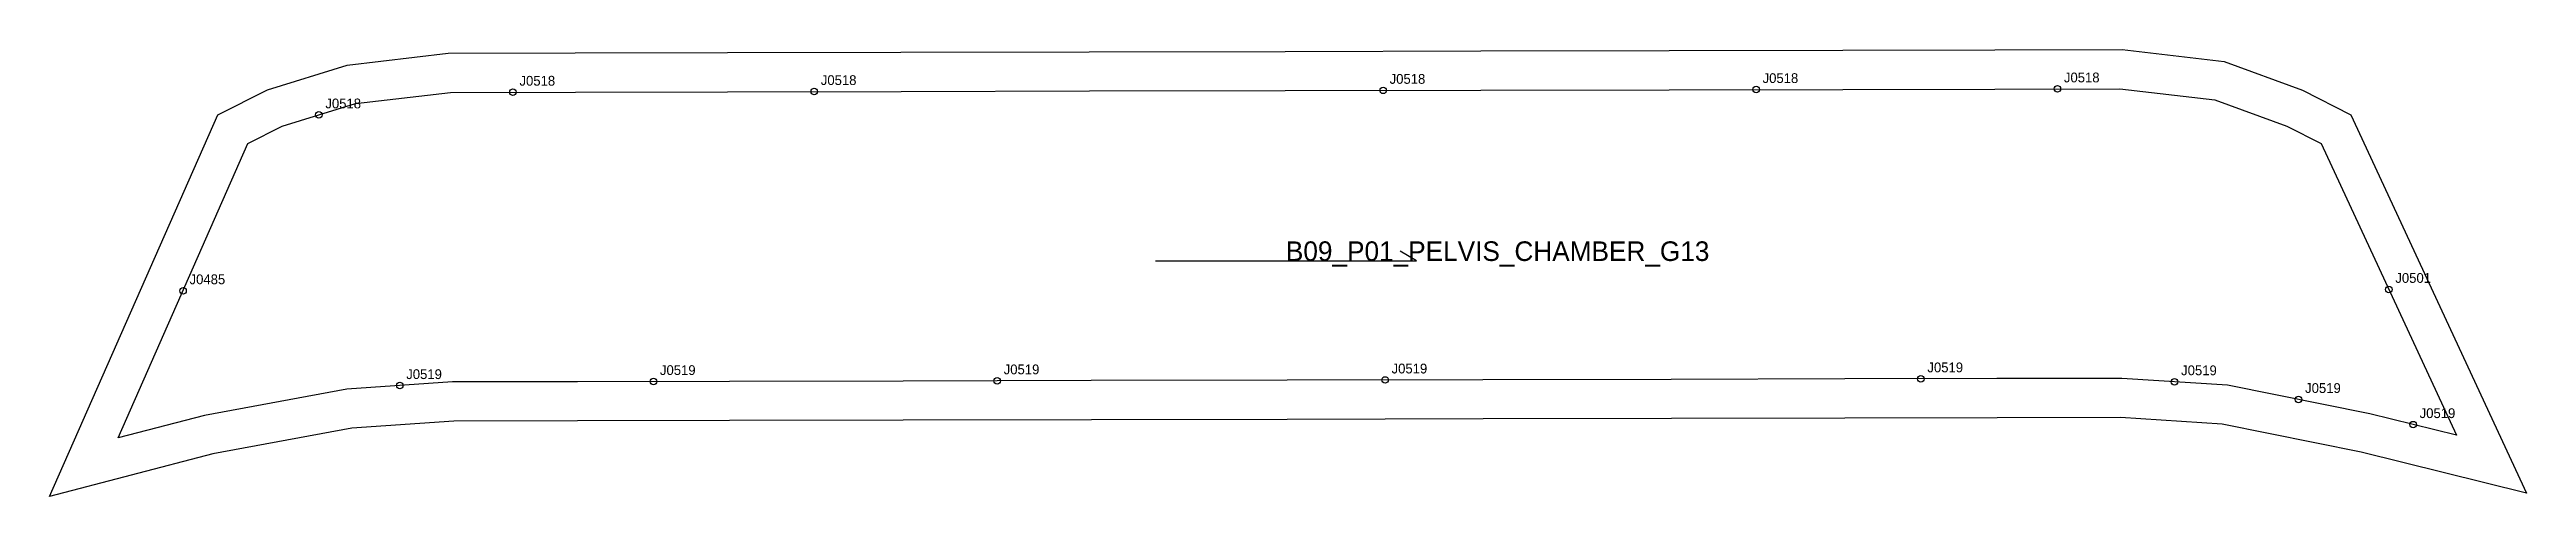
# Model space of a CAD drawing. Header units: millimetres. Extents: x -61 to 698, y -108 to 29.
import ezdxf

# ---------------------------------------------------------------- set-up
doc = ezdxf.new("R2010")
doc.units = ezdxf.units.MM
for name, color, linetype in [('CUT', 1, 'Continuous'), ('GRAIN', 3, 'Continuous'), ('LABEL', 7, 'Continuous'), ('NOTCH', 2, 'Continuous'), ('SEW', 5, 'Continuous')]:
    doc.layers.add(name, color=color, linetype=linetype)

msp = doc.modelspace()

# ---------------------------------------------------------------- linework, layer by layer
at = {"layer": 'CUT'}
msp.add_lwpolyline([(-9.24, 8.77), (6, 16.48), (30.43, 24), (61.36, 27.67), (100.31, 27.75), (146.93, 27.85), (200.11, 27.96), (257.82, 28.09), (317.83, 28.22), (377.85, 28.34), (435.56, 28.47), (488.74, 28.58), (535.35, 28.68), (574.32, 28.76), (605.59, 25.14), (629.64, 16.37), (644.47, 8.81), (698.26, -107.03), (647.61, -94.5), (605.04, -85.92), (573.87, -83.93), (536.01, -84.01), (489.4, -84.11), (436.21, -84.23), (378.51, -84.35), (318.49, -84.48), (258.48, -84.61), (200.77, -84.73), (147.59, -84.84), (100.97, -84.94), (63.11, -85.02), (31.82, -87.15), (-10.76, -95), (-60.81, -108.08), (-9.24, 8.77)], close=True, dxfattribs=at)
at = {"layer": 'GRAIN'}
for p, q in [((278.08, -35.97), (358.08, -35.97)), ((358.08, -35.97), (353.08, -32.97))]:
    msp.add_line(p, q, dxfattribs=at)
at = {"layer": 'NOTCH'}
for centre in [(81.21, 15.71), (173.55, 15.91), (347.87, 16.28), (462.17, 16.52), (554.51, 16.72), (21.72, 8.76), (-19.9, -45.09), (656.08, -44.68), (46.5, -74.13), (124.25, -72.89), (229.6, -72.67), (348.47, -72.41), (512.68, -72.06), (590.43, -72.96), (628.43, -78.39), (663.53, -86.08)]:
    msp.add_circle(centre, 1, dxfattribs=at)
at = {"layer": 'SEW'}
msp.add_lwpolyline([(0, 0), (10.51, 5.31), (32.92, 12.21), (62.08, 15.67), (100.34, 15.75), (146.96, 15.85), (200.14, 15.96), (257.85, 16.09), (317.86, 16.22), (377.87, 16.34), (435.58, 16.47), (488.76, 16.58), (535.38, 16.68), (573.64, 16.76), (602.8, 13.39), (624.84, 5.34), (635.33, 0), (676.83, -89.36), (650.24, -82.79), (606.62, -73.99), (574.24, -71.93), (535.99, -72.01), (489.37, -72.11), (436.19, -72.23), (378.48, -72.35), (318.47, -72.48), (258.45, -72.61), (200.74, -72.73), (147.56, -72.84), (100.95, -72.94), (62.69, -73.03), (30.32, -75.23), (-13.37, -83.28), (-39.8, -90.18)], close=True, dxfattribs=at)

# ---------------------------------------------------------------- texts
at = {"layer": 'LABEL'}
for s, height, p in [('J0518', 3, (83.21, 17.71)), ('J0518', 3, (175.55, 17.91)), ('J0518', 3, (349.87, 18.28)), ('J0518', 3, (464.17, 18.52)), ('J0518', 3, (556.51, 18.72)), ('J0518', 3, (23.72, 10.76)), ('B09_P01_PELVIS_CHAMBER_G13', 6, (318.08, -35.97)), ('J0485', 3, (-17.9, -43.09)), ('J0501', 3, (658.08, -42.68)), ('J0519', 3, (126.25, -70.89)), ('J0519', 3, (231.6, -70.67)), ('J0519', 3, (350.47, -70.41)), ('J0519', 3, (514.68, -70.06)), ('J0519', 3, (592.43, -70.96)), ('J0519', 3, (48.5, -72.13)), ('J0519', 3, (630.43, -76.39)), ('J0519', 3, (665.53, -84.08))]:
    msp.add_text(s, height=height, dxfattribs=at).set_placement(p)

doc.saveas('drawing.dxf')
